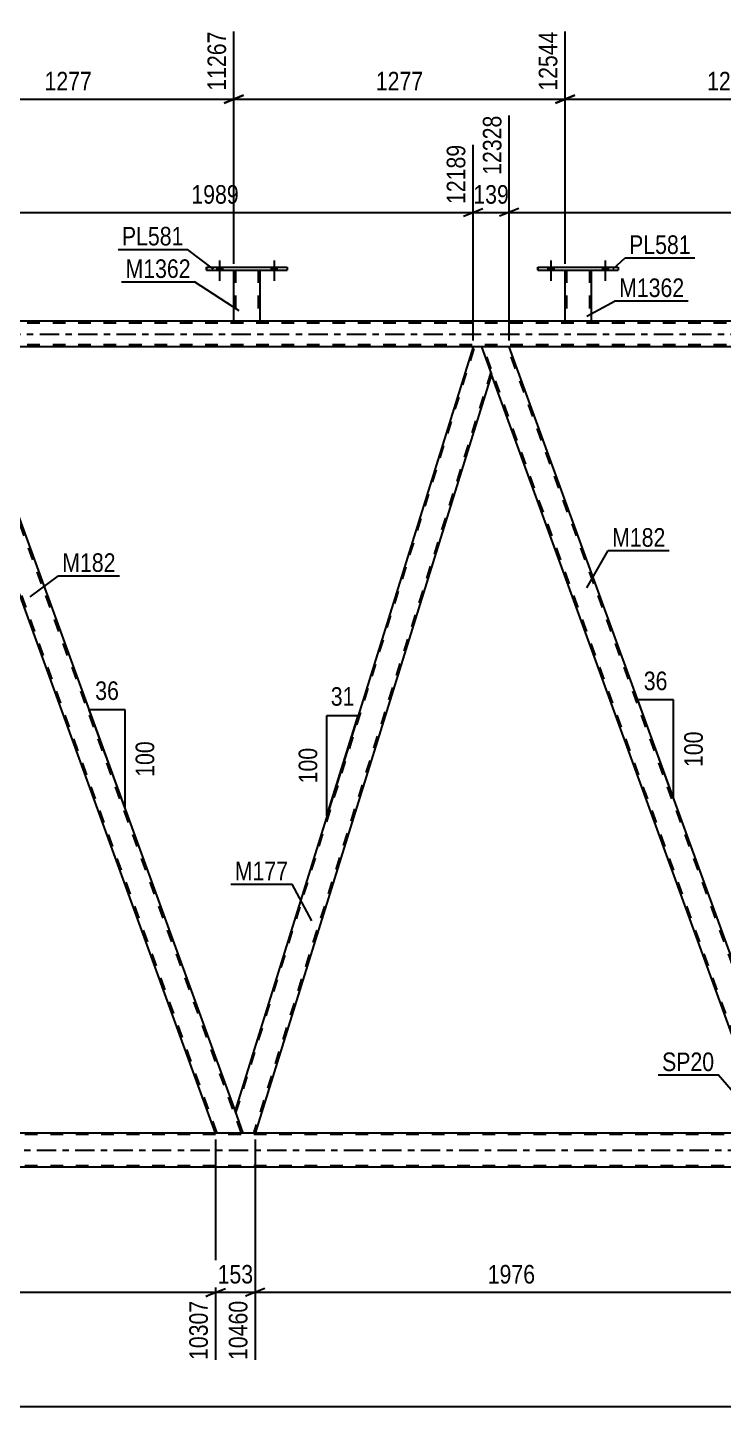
# Model space of a CAD drawing. Header units: millimetres. Extents: x -78 to 763, y -439 to 155.
# Drawn here: x 404.9 to 512.2, y -165.4 to 47.3 of the extents above; entities that cross this region are included whole.
import ezdxf

# ---------------------------------------------------------------- set-up
doc = ezdxf.new("R2010")
doc.units = ezdxf.units.MM
doc.linetypes.add('DXK_LINE_DOT2', pattern=[3.9198, 1.9599, -1.9599])
doc.linetypes.add('DXK_LINE_DOT3', pattern=[5.9187, 2.979, -0.9799, 0.9799, -0.9799])
doc.styles.add('Arial Narrow', font='ARIALN.TTF', dxfattribs={"height": 0.2})

# ---------------------------------------------------------------- blocks, each defined once
blk = doc.blocks.new('Part-800830732-2708 - 2550')
at = {"color": 2, "linetype": 'Continuous'}
for p, q in [((389.78, -2), (393.53, -2)), ((394.04, -2), (393.53, -2)), ((436.89, -119.75), (394.04, -2)), ((433.9, -123.22), (391.33, -6.25))]:
    blk.add_line(p, q, dxfattribs=at)
at = {"color": 7, "linetype": 'DXK_LINE_DOT2'}
for p, q in [((391.33, -6.25), (389.78, -2)), ((434.16, -123.22), (390.04, -2)), ((437.9, -123.22), (393.78, -2)), ((438.16, -123.22), (436.89, -119.75)), ((438.16, -123.22), (433.9, -123.22))]:
    blk.add_line(p, q, dxfattribs=at)
blk = doc.blocks.new('Part-800830732-8460 - 2550')
at = {"color": 2, "linetype": 'Continuous'}
for p, q in [((436.71, 2), (436.71, 9.84)), ((440.71, 9.84), (440.71, 2)), ((440.68, 2), (436.71, 2)), ((440.71, 2), (440.68, 2))]:
    blk.add_line(p, q, dxfattribs=at)
at = {"color": 7, "linetype": 'DXK_LINE_DOT2'}
for p, q in [((436.71, 9.84), (440.71, 9.84)), ((436.71, 9.84), (436.71, 9.84)), ((436.71, 9.84), (436.71, 9.84)), ((436.95, 9.84), (436.95, 2)), ((440.47, 9.84), (440.47, 2)), ((440.71, 9.84), (440.71, 9.84)), ((440.71, 9.84), (440.71, 9.84)), ((440.46, 2), (440.47, 2))]:
    blk.add_line(p, q, dxfattribs=at)
blk = doc.blocks.new('Part-800830732-2729 - 2550')
at = {"color": 7, "linetype": 'DXK_LINE_DOT2'}
for p, q in [((618.49, 1.68), (10.22, 1.68)), ((440.71, 2), (436.71, 2)), ((491.79, 2), (487.79, 2)), ((618.49, -1.68), (10.22, -1.68)), ((479.17, -2), (473.6, -2))]:
    blk.add_line(p, q, dxfattribs=at)
at = {"color": 7, "linetype": 'DXK_LINE_DOT3'}
blk.add_line((10.22, 0), (618.49, 0), dxfattribs=at)
at = {"color": 2, "linetype": 'Continuous'}
for p, q in [((436.71, 2), (389.63, 2)), ((487.79, 2), (440.71, 2)), ((538.88, 2), (491.79, 2)), ((473.6, -2), (394.04, -2)), ((558.73, -2), (479.17, -2))]:
    blk.add_line(p, q, dxfattribs=at)
blk = doc.blocks.new('Part-800830732-2768 - 2550')
at = {"color": 2, "linetype": 'Continuous'}
for p, q in [((514.57, -123.22), (359.51, -123.22)), ((514.57, -128.5), (359.51, -128.5))]:
    blk.add_line(p, q, dxfattribs=at)
at = {"color": 7, "linetype": 'DXK_LINE_DOT2'}
for p, q in [((629.89, -123.46), (21.62, -123.46)), ((629.89, -128.26), (21.62, -128.26))]:
    blk.add_line(p, q, dxfattribs=at)
at = {"color": 7, "linetype": 'DXK_LINE_DOT3'}
blk.add_line((21.62, -125.86), (629.89, -125.86), dxfattribs=at)
blk = doc.blocks.new('Bolt-800830732-8487 - 2550')
at = {"linetype": 'Continuous'}
for points in [[(485.15, 9.84), (486.03, 9.84), (486.03, 10.32), (485.15, 10.32)], [(493.55, 9.84), (494.43, 9.84), (494.43, 10.32), (493.55, 10.32)]]:
    blk.add_hatch(color=1, dxfattribs=at).paths.add_polyline_path(points)
at = {"color": 1, "linetype": 'Continuous'}
for p, q in [((485.59, 11.32), (485.59, 8.2)), ((493.99, 11.32), (493.99, 8.2)), ((485.15, 10.32), (485.15, 9.84)), ((486.03, 10.32), (486.03, 9.84)), ((493.55, 10.32), (493.55, 9.84)), ((494.43, 10.32), (494.43, 9.84))]:
    blk.add_line(p, q, dxfattribs=at)
blk = doc.blocks.new('Part-800830732-2793 - 2550')
at = {"color": 2, "linetype": 'Continuous'}
for p, q in [((473.6, -2), (436.89, -119.75)), ((474.91, -2), (473.6, -2)), ((474.91, -2), (476.46, -6.25)), ((476.46, -6.25), (440, -123.22)), ((438.16, -123.22), (436.89, -119.75))]:
    blk.add_line(p, q, dxfattribs=at)
at = {"color": 7, "linetype": 'DXK_LINE_DOT2'}
for p, q in [((437.03, -120.12), (473.85, -2)), ((476.33, -5.88), (439.75, -123.22)), ((436.89, -119.75), (436.89, -119.75)), ((440, -123.22), (438.16, -123.22))]:
    blk.add_line(p, q, dxfattribs=at)
blk = doc.blocks.new('Part-800830732-2813 - 2550')
at = {"color": 2, "linetype": 'Continuous'}
for p, q in [((478.66, -2), (474.91, -2)), ((479.17, -2), (478.66, -2)), ((521.54, -118.4), (479.17, -2)), ((517.28, -118.4), (476.46, -6.25))]:
    blk.add_line(p, q, dxfattribs=at)
at = {"color": 7, "linetype": 'DXK_LINE_DOT2'}
for p, q in [((474.91, -2), (476.46, -6.25)), ((519.29, -123.22), (475.17, -2)), ((523.04, -123.22), (478.92, -2)), ((519.03, -123.22), (517.28, -118.4)), ((523.29, -123.22), (521.54, -118.4)), ((523.29, -123.22), (519.03, -123.22))]:
    blk.add_line(p, q, dxfattribs=at)
blk = doc.blocks.new('Bolt-800830732-8485 - 2550')
at = {"linetype": 'Continuous'}
for points in [[(434.07, 9.84), (434.95, 9.84), (434.95, 10.32), (434.07, 10.32)], [(442.47, 9.84), (443.35, 9.84), (443.35, 10.32), (442.47, 10.32)]]:
    blk.add_hatch(color=1, dxfattribs=at).paths.add_polyline_path(points)
at = {"color": 1, "linetype": 'Continuous'}
for p, q in [((434.51, 11.32), (434.51, 8.2)), ((442.91, 11.32), (442.91, 8.2)), ((434.07, 10.32), (434.07, 9.84)), ((434.95, 10.32), (434.95, 9.84)), ((442.47, 10.32), (442.47, 9.84)), ((443.35, 10.32), (443.35, 9.84))]:
    blk.add_line(p, q, dxfattribs=at)
blk = doc.blocks.new('Part-800830732-8461 - 2550')
at = {"color": 2, "linetype": 'Continuous'}
for p, q in [((432.51, 9.84), (432.51, 10.32)), ((432.51, 10.32), (432.51, 10.32)), ((432.51, 10.32), (444.91, 10.32)), ((432.51, 9.84), (432.51, 9.84)), ((432.51, 9.84), (444.91, 9.84)), ((444.91, 10.32), (444.91, 9.84))]:
    blk.add_line(p, q, dxfattribs=at)
at = {"color": 7, "linetype": 'DXK_LINE_DOT2'}
for p, q in [((432.51, 10.32), (432.51, 9.84)), ((432.51, 10.32), (432.51, 10.32)), ((432.51, 9.84), (432.51, 9.84)), ((444.91, 10.32), (444.91, 9.84))]:
    blk.add_line(p, q, dxfattribs=at)
blk = doc.blocks.new('Part-800830732-8462 - 2550')
at = {"color": 2, "linetype": 'Continuous'}
for p, q in [((487.79, 2), (487.79, 9.84)), ((491.79, 9.84), (491.79, 2)), ((491.76, 2), (487.79, 2)), ((491.79, 2), (491.76, 2))]:
    blk.add_line(p, q, dxfattribs=at)
at = {"color": 7, "linetype": 'DXK_LINE_DOT2'}
for p, q in [((487.79, 9.84), (491.79, 9.84)), ((487.79, 9.84), (487.79, 9.84)), ((487.79, 9.84), (487.79, 9.84)), ((488.03, 9.84), (488.03, 2)), ((491.55, 9.84), (491.55, 2)), ((491.79, 9.84), (491.79, 9.84)), ((491.79, 9.84), (491.79, 9.84)), ((491.54, 2), (491.55, 2))]:
    blk.add_line(p, q, dxfattribs=at)
blk = doc.blocks.new('Part-800830732-8463 - 2550')
at = {"color": 2, "linetype": 'Continuous'}
for p, q in [((483.59, 9.84), (483.59, 10.32)), ((483.59, 10.32), (483.59, 10.32)), ((483.59, 10.32), (495.99, 10.32)), ((483.59, 9.84), (483.59, 9.84)), ((483.59, 9.84), (495.99, 9.84)), ((495.99, 10.32), (495.99, 9.84))]:
    blk.add_line(p, q, dxfattribs=at)
at = {"color": 7, "linetype": 'DXK_LINE_DOT2'}
for p, q in [((483.59, 10.32), (483.59, 9.84)), ((483.59, 10.32), (483.59, 10.32)), ((483.59, 9.84), (483.59, 9.84)), ((495.99, 10.32), (495.99, 9.84))]:
    blk.add_line(p, q, dxfattribs=at)
blk = doc.blocks.new('Bolt-800830732-8486 - 2550')
at = {"linetype": 'Continuous'}
for points in [[(434.07, 9.84), (434.95, 9.84), (434.95, 10.32), (434.07, 10.32)], [(442.47, 9.84), (443.35, 9.84), (443.35, 10.32), (442.47, 10.32)]]:
    blk.add_hatch(color=1, dxfattribs=at).paths.add_polyline_path(points)
at = {"color": 1, "linetype": 'Continuous'}
for p, q in [((434.51, 11.32), (434.51, 8.2)), ((442.91, 11.32), (442.91, 8.2)), ((434.07, 10.32), (434.07, 9.84)), ((434.95, 10.32), (434.95, 9.84)), ((442.47, 10.32), (442.47, 9.84)), ((443.35, 10.32), (443.35, 9.84))]:
    blk.add_line(p, q, dxfattribs=at)
blk = doc.blocks.new('Bolt-800830732-8488 - 2550')
at = {"linetype": 'Continuous'}
for points in [[(485.15, 9.84), (486.03, 9.84), (486.03, 10.32), (485.15, 10.32)], [(493.55, 9.84), (494.43, 9.84), (494.43, 10.32), (493.55, 10.32)]]:
    blk.add_hatch(color=1, dxfattribs=at).paths.add_polyline_path(points)
at = {"color": 1, "linetype": 'Continuous'}
for p, q in [((485.59, 11.32), (485.59, 8.2)), ((493.99, 11.32), (493.99, 8.2)), ((485.15, 10.32), (485.15, 9.84)), ((486.03, 10.32), (486.03, 9.84)), ((493.55, 10.32), (493.55, 9.84)), ((494.43, 10.32), (494.43, 9.84))]:
    blk.add_line(p, q, dxfattribs=at)
blk = doc.blocks.new('StraightDimension-800830732-3540 - 2550')
at = {"color": 7, "linetype": 'Continuous'}
for p, q in [((479.17, -1), (479.17, 33.69)), ((473.6, -1), (473.6, 29.19)), ((472.1, 18.15), (475.1, 19.35)), ((480.67, 19.35), (477.67, 18.15)), ((473.6, 18.75), (479.17, 18.75))]:
    blk.add_line(p, q, dxfattribs=at)
at = {"color": 0}
blk.add_wipeout([(479.73, 19.5), (479.73, 23.7), (473.04, 23.7), (473.04, 19.5)], dxfattribs=at)
at = {"color": 0, "linetype": 'Continuous'}
blk.add_wipeout([(478.57, 34.29), (474.37, 34.29), (474.37, 23.95), (478.57, 23.95)], dxfattribs=at)
at = {"color": 3, "linetype": 'Continuous', "style": 'Arial Narrow'}
blk.add_text('12328', height=2.863, rotation=90.0002, dxfattribs=at).set_placement((477.97, 24.55))
at = {"color": 3, "style": 'Arial Narrow'}
blk.add_text('139', height=2.863, dxfattribs=at).set_placement((473.64, 20.1))
blk = doc.blocks.new('AngleDimension-800830732-13798 - 2550')
at = {"color": 7, "linetype": 'Continuous'}
for p, q in [((416.98, -65.03), (414.39, -57.93)), ((419.93, -57.93), (414.39, -57.93)), ((419.93, -73.15), (414.39, -57.93)), ((419.93, -73.15), (419.93, -57.93))]:
    blk.add_line(p, q, dxfattribs=at)
at = {"color": 0}
for points in [[(419.59, -57.03), (419.59, -52.83), (414.74, -52.83), (414.74, -57.03)], [(425.03, -62.2), (420.83, -62.2), (420.83, -68.88), (425.03, -68.88)]]:
    blk.add_wipeout(points, dxfattribs=at)
at = {"color": 3, "style": 'Arial Narrow'}
blk.add_text('36', height=2.863, dxfattribs=at).set_placement((415.34, -56.43))
blk.add_text('100', height=2.863, rotation=90.0002, dxfattribs=at).set_placement((424.43, -68.28))
blk = doc.blocks.new('StraightDimension-800830732-3516 - 2550')
at = {"color": 7, "linetype": 'Continuous'}
for p, q in [((394.04, -1), (394.04, 33.69)), ((473.6, -1), (473.6, 29.19)), ((395.54, 19.35), (392.54, 18.15)), ((472.1, 18.15), (475.1, 19.35)), ((394.04, 18.75), (473.6, 18.75))]:
    blk.add_line(p, q, dxfattribs=at)
at = {"color": 0, "linetype": 'Continuous'}
blk.add_wipeout([(473, 29.79), (468.8, 29.79), (468.8, 19.45), (473, 19.45)], dxfattribs=at)
at = {"color": 0}
blk.add_wipeout([(438.07, 19.5), (438.07, 23.7), (429.56, 23.7), (429.56, 19.5)], dxfattribs=at)
at = {"color": 3, "linetype": 'Continuous', "style": 'Arial Narrow'}
blk.add_text('12189', height=2.863, rotation=90.0002, dxfattribs=at).set_placement((472.4, 20.05))
at = {"color": 3, "style": 'Arial Narrow'}
blk.add_text('1989', height=2.863, dxfattribs=at).set_placement((430.16, 20.1))
blk = doc.blocks.new('StraightDimension-800830732-3564 - 2550')
at = {"color": 7, "linetype": 'Continuous'}
for p, q in [((479.17, -1), (479.17, 33.69)), ((558.73, -1), (558.73, 29.19)), ((480.67, 19.35), (477.67, 18.15)), ((557.23, 18.15), (560.23, 19.35)), ((479.17, 18.75), (558.73, 18.75))]:
    blk.add_line(p, q, dxfattribs=at)
at = {"color": 0, "linetype": 'Continuous'}
blk.add_wipeout([(558.13, 29.79), (553.93, 29.79), (553.93, 19.45), (558.13, 19.45)], dxfattribs=at)
at = {"color": 0}
blk.add_wipeout([(523.21, 19.5), (523.21, 23.7), (514.69, 23.7), (514.69, 19.5)], dxfattribs=at)
at = {"color": 3, "linetype": 'Continuous', "style": 'Arial Narrow'}
blk.add_text('14317', height=2.863, rotation=90.0002, dxfattribs=at).set_placement((557.53, 20.05))
at = {"color": 3, "style": 'Arial Narrow'}
blk.add_text('1989', height=2.863, dxfattribs=at).set_placement((515.29, 20.1))
blk = doc.blocks.new('StraightDimension-800830732-3056 - 2550')
at = {"color": 7, "linetype": 'Continuous'}
for p, q in [((354.87, -124.22), (354.87, -156.38)), ((433.9, -124.22), (433.9, -158.21)), ((356.37, -147.17), (353.37, -148.37)), ((354.87, -147.77), (433.9, -147.77)), ((432.4, -148.37), (435.4, -147.17))]:
    blk.add_line(p, q, dxfattribs=at)
at = {"color": 0}
blk.add_wipeout([(398.64, -147.02), (398.64, -142.82), (390.13, -142.82), (390.13, -147.02)], dxfattribs=at)
at = {"color": 0, "linetype": 'Continuous'}
blk.add_wipeout([(433.3, -148.47), (429.1, -148.47), (429.1, -158.81), (433.3, -158.81)], dxfattribs=at)
at = {"color": 3, "style": 'Arial Narrow'}
blk.add_text('1976', height=2.863, dxfattribs=at).set_placement((390.73, -146.42))
at = {"color": 3, "linetype": 'Continuous', "style": 'Arial Narrow'}
blk.add_text('10307', height=2.863, rotation=90.0002, dxfattribs=at).set_placement((432.7, -158.21))
blk = doc.blocks.new('StraightDimension-800830732-3080 - 2550')
at = {"color": 7, "linetype": 'Continuous'}
for p, q in [((433.9, -124.22), (433.9, -158.21)), ((440, -124.22), (440, -158.21)), ((432.4, -148.37), (435.4, -147.17)), ((433.9, -147.77), (440, -147.77)), ((441.5, -147.17), (438.5, -148.37))]:
    blk.add_line(p, q, dxfattribs=at)
at = {"color": 0}
blk.add_wipeout([(440.29, -147.02), (440.29, -142.82), (433.61, -142.82), (433.61, -147.02)], dxfattribs=at)
at = {"color": 0, "linetype": 'Continuous'}
blk.add_wipeout([(439.4, -148.47), (435.2, -148.47), (435.2, -158.81), (439.4, -158.81)], dxfattribs=at)
at = {"color": 3, "style": 'Arial Narrow'}
blk.add_text('153', height=2.863, dxfattribs=at).set_placement((434.21, -146.42))
at = {"color": 3, "linetype": 'Continuous', "style": 'Arial Narrow'}
blk.add_text('10460', height=2.863, rotation=90.0002, dxfattribs=at).set_placement((438.8, -158.21))
blk = doc.blocks.new('AngleDimension-800830732-13826 - 2550')
at = {"color": 7, "linetype": 'Continuous'}
for p, q in [((501.88, -64.38), (498.98, -56.42)), ((504.52, -56.42), (498.98, -56.42)), ((504.52, -71.64), (498.98, -56.42)), ((504.52, -71.64), (504.52, -56.42))]:
    blk.add_line(p, q, dxfattribs=at)
at = {"color": 0}
for points in [[(504.18, -55.52), (504.18, -51.32), (499.32, -51.32), (499.32, -55.52)], [(509.62, -60.69), (505.42, -60.69), (505.42, -67.37), (509.62, -67.37)]]:
    blk.add_wipeout(points, dxfattribs=at)
at = {"color": 3, "style": 'Arial Narrow'}
blk.add_text('36', height=2.863, dxfattribs=at).set_placement((499.92, -54.92))
blk.add_text('100', height=2.863, rotation=90.0002, dxfattribs=at).set_placement((509.02, -66.77))
blk = doc.blocks.new('StraightDimension-800830732-3104 - 2550')
at = {"color": 7, "linetype": 'Continuous'}
for p, q in [((440, -124.22), (440, -158.21)), ((519.03, -124.22), (519.03, -158.21)), ((441.5, -147.17), (438.5, -148.37)), ((440, -147.77), (519.03, -147.77)), ((517.53, -148.37), (520.53, -147.17))]:
    blk.add_line(p, q, dxfattribs=at)
at = {"color": 0}
blk.add_wipeout([(483.77, -147.02), (483.77, -142.82), (475.26, -142.82), (475.26, -147.02)], dxfattribs=at)
at = {"color": 0, "linetype": 'Continuous'}
blk.add_wipeout([(518.43, -148.47), (514.23, -148.47), (514.23, -158.81), (518.43, -158.81)], dxfattribs=at)
at = {"color": 3, "style": 'Arial Narrow'}
blk.add_text('1976', height=2.863, dxfattribs=at).set_placement((475.86, -146.42))
at = {"color": 3, "linetype": 'Continuous', "style": 'Arial Narrow'}
blk.add_text('12435', height=2.863, rotation=90.0002, dxfattribs=at).set_placement((517.83, -158.21))
blk = doc.blocks.new('StraightDimension-800830732-13132 - 2550')
at = {"color": 7, "linetype": 'Continuous'}
for p, q in [((487.79, 10.84), (487.79, 46.66)), ((538.88, 10.84), (538.88, 46.66)), ((489.29, 36.82), (486.29, 35.62)), ((487.79, 36.22), (538.88, 36.22)), ((537.38, 35.62), (540.38, 36.82))]:
    blk.add_line(p, q, dxfattribs=at)
at = {"color": 0, "linetype": 'Continuous'}
blk.add_wipeout([(538.28, 47.26), (534.08, 47.26), (534.08, 36.92), (538.28, 36.92)], dxfattribs=at)
at = {"color": 0}
blk.add_wipeout([(517.59, 36.97), (517.59, 41.17), (509.08, 41.17), (509.08, 36.97)], dxfattribs=at)
at = {"color": 3, "linetype": 'Continuous', "style": 'Arial Narrow'}
blk.add_text('13821', height=2.863, rotation=90.0002, dxfattribs=at).set_placement((537.68, 37.52))
at = {"color": 3, "style": 'Arial Narrow'}
blk.add_text('1277', height=2.863, dxfattribs=at).set_placement((509.68, 37.57))
blk = doc.blocks.new('StraightDimension-800830732-3249 - 2550')
at = {"color": 7, "linetype": 'Continuous'}
blk.add_line((-0.64, -165.37), (640.75, -165.37), dxfattribs=at)
blk = doc.blocks.new('StraightDimension-800830732-13133 - 2550')
at = {"color": 7, "linetype": 'Continuous'}
for p, q in [((436.71, 10.84), (436.71, 46.66)), ((487.79, 10.84), (487.79, 46.66)), ((438.21, 36.82), (435.21, 35.62)), ((436.71, 36.22), (487.79, 36.22)), ((486.29, 35.62), (489.29, 36.82))]:
    blk.add_line(p, q, dxfattribs=at)
at = {"color": 0, "linetype": 'Continuous'}
blk.add_wipeout([(487.19, 47.26), (482.99, 47.26), (482.99, 36.92), (487.19, 36.92)], dxfattribs=at)
at = {"color": 0}
blk.add_wipeout([(466.51, 36.97), (466.51, 41.17), (458, 41.17), (458, 36.97)], dxfattribs=at)
at = {"color": 3, "linetype": 'Continuous', "style": 'Arial Narrow'}
blk.add_text('12544', height=2.863, rotation=90.0002, dxfattribs=at).set_placement((486.59, 37.52))
at = {"color": 3, "style": 'Arial Narrow'}
blk.add_text('1277', height=2.863, dxfattribs=at).set_placement((458.6, 37.57))
blk = doc.blocks.new('StraightDimension-800830732-13134 - 2550')
at = {"color": 7, "linetype": 'Continuous'}
for p, q in [((385.63, 10.84), (385.63, 44.83)), ((436.71, 10.84), (436.71, 46.66)), ((387.13, 36.82), (384.13, 35.62)), ((385.63, 36.22), (436.71, 36.22)), ((435.21, 35.62), (438.21, 36.82))]:
    blk.add_line(p, q, dxfattribs=at)
at = {"color": 0, "linetype": 'Continuous'}
blk.add_wipeout([(436.11, 47.26), (431.91, 47.26), (431.91, 36.92), (436.11, 36.92)], dxfattribs=at)
at = {"color": 0}
blk.add_wipeout([(415.43, 36.97), (415.43, 41.17), (406.92, 41.17), (406.92, 36.97)], dxfattribs=at)
at = {"color": 3, "linetype": 'Continuous', "style": 'Arial Narrow'}
blk.add_text('11267', height=2.863, rotation=90.0002, dxfattribs=at).set_placement((435.51, 37.52))
at = {"color": 3, "style": 'Arial Narrow'}
blk.add_text('1277', height=2.863, dxfattribs=at).set_placement((407.52, 37.57))
blk = doc.blocks.new('AngleDimension-800830732-13812 - 2550')
at = {"color": 7, "linetype": 'Continuous'}
for p, q in [((451.07, -58.82), (455.89, -58.82)), ((451.07, -74.28), (455.89, -58.82)), ((451.07, -74.28), (451.07, -58.82)), ((453.44, -66.67), (455.89, -58.82))]:
    blk.add_line(p, q, dxfattribs=at)
at = {"color": 0}
for points in [[(455.9, -57.92), (455.9, -53.72), (451.05, -53.72), (451.05, -57.92)], [(450.17, -63.21), (445.97, -63.21), (445.97, -69.89), (450.17, -69.89)]]:
    blk.add_wipeout(points, dxfattribs=at)
at = {"color": 3, "style": 'Arial Narrow'}
blk.add_text('31', height=2.863, dxfattribs=at).set_placement((451.65, -57.32))
blk.add_text('100', height=2.863, rotation=90.0002, dxfattribs=at).set_placement((449.57, -69.29))
blk = doc.blocks.new('Mark-800830732-13573 - 2550')
at = {"color": 0}
blk.add_wipeout([(506.18, 5.71), (506.18, 8.71), (496.12, 8.71), (496.12, 5.71)], dxfattribs=at)
blk.add_wipeout([(506.18, 5.71), (506.18, 8.71), (496.12, 8.71), (496.12, 5.71)], dxfattribs=at)
at = {"color": 30, "linetype": 'Continuous'}
for p, q in [((491.12, 2.76), (495.52, 5.11)), ((495.52, 5.11), (506.78, 5.11))]:
    blk.add_line(p, q, dxfattribs=at)
at = {"color": 3, "style": 'Arial Narrow'}
blk.add_text('M1362', height=2.863, dxfattribs=at).set_placement((496.12, 5.71))
blk = doc.blocks.new('Mark-800830732-2704 - 2550')
at = {"color": 0}
blk.add_wipeout([(418.48, -36.68), (418.48, -33.68), (410.26, -33.68), (410.26, -36.68)], dxfattribs=at)
blk.add_wipeout([(418.48, -36.68), (418.48, -33.68), (410.26, -33.68), (410.26, -36.68)], dxfattribs=at)
at = {"color": 30, "linetype": 'Continuous'}
for p, q in [((405.33, -40.55), (409.66, -37.28)), ((409.66, -37.28), (419.08, -37.28))]:
    blk.add_line(p, q, dxfattribs=at)
at = {"color": 3, "style": 'Arial Narrow'}
blk.add_text('M182', height=2.863, dxfattribs=at).set_placement((410.26, -36.68))
blk = doc.blocks.new('Mark-800830732-13576 - 2550')
at = {"color": 0}
blk.add_wipeout([(507.17, 12.35), (507.17, 15.35), (497.66, 15.35), (497.66, 12.35)], dxfattribs=at)
blk.add_wipeout([(507.17, 12.35), (507.17, 15.35), (497.66, 15.35), (497.66, 12.35)], dxfattribs=at)
at = {"color": 30, "linetype": 'Continuous'}
for p, q in [((495.2, 10.04), (497.06, 11.75)), ((497.06, 11.75), (507.77, 11.75))]:
    blk.add_line(p, q, dxfattribs=at)
at = {"color": 3, "style": 'Arial Narrow'}
blk.add_text('PL581', height=2.863, dxfattribs=at).set_placement((497.66, 12.35))
blk = doc.blocks.new('Mark-800830732-2789 - 2550')
at = {"color": 0}
blk.add_wipeout([(445.09, -84.23), (445.09, -81.23), (436.86, -81.23), (436.86, -84.23)], dxfattribs=at)
blk.add_wipeout([(445.09, -84.23), (445.09, -81.23), (436.86, -81.23), (436.86, -84.23)], dxfattribs=at)
at = {"color": 30, "linetype": 'Continuous'}
for p in [(436.26, -84.83), (448.76, -90.5)]:
    blk.add_line(p, (445.69, -84.83), dxfattribs=at)
at = {"color": 3, "style": 'Arial Narrow'}
blk.add_text('M177', height=2.863, dxfattribs=at).set_placement((436.86, -84.23))
blk = doc.blocks.new('Mark-800830732-2809 - 2550')
at = {"color": 0}
blk.add_wipeout([(503.26, -32.8), (503.26, -29.8), (495.04, -29.8), (495.04, -32.8)], dxfattribs=at)
blk.add_wipeout([(503.26, -32.8), (503.26, -29.8), (495.04, -29.8), (495.04, -32.8)], dxfattribs=at)
at = {"color": 30, "linetype": 'Continuous'}
for p, q in [((491.15, -39.15), (494.44, -33.4)), ((494.44, -33.4), (503.86, -33.4))]:
    blk.add_line(p, q, dxfattribs=at)
at = {"color": 3, "style": 'Arial Narrow'}
blk.add_text('M182', height=2.863, dxfattribs=at).set_placement((495.04, -32.8))
blk = doc.blocks.new('Mark-800830732-2821 - 2550')
at = {"color": 0}
blk.add_wipeout([(510.78, -113.66), (510.78, -110.66), (502.74, -110.66), (502.74, -113.66)], dxfattribs=at)
blk.add_wipeout([(510.78, -113.66), (510.78, -110.66), (502.74, -110.66), (502.74, -113.66)], dxfattribs=at)
at = {"color": 30, "linetype": 'Continuous'}
for p in [(502.14, -114.26), (515.73, -119.2)]:
    blk.add_line(p, (511.38, -114.26), dxfattribs=at)
at = {"color": 3, "style": 'Arial Narrow'}
blk.add_text('SP20', height=2.863, dxfattribs=at).set_placement((502.74, -113.66))
blk = doc.blocks.new('Mark-800830732-13565 - 2550')
at = {"color": 0}
blk.add_wipeout([(430.06, 8.65), (430.06, 11.65), (420.01, 11.65), (420.01, 8.65)], dxfattribs=at)
blk.add_wipeout([(430.06, 8.65), (430.06, 11.65), (420.01, 11.65), (420.01, 8.65)], dxfattribs=at)
at = {"color": 30, "linetype": 'Continuous'}
for p in [(419.41, 8.05), (437.53, 3.58)]:
    blk.add_line(p, (430.66, 8.05), dxfattribs=at)
at = {"color": 3, "style": 'Arial Narrow'}
blk.add_text('M1362', height=2.863, dxfattribs=at).set_placement((420.01, 8.65))
blk = doc.blocks.new('Mark-800830732-13568 - 2550')
at = {"color": 0}
blk.add_wipeout([(428.96, 13.66), (428.96, 16.66), (419.45, 16.66), (419.45, 13.66)], dxfattribs=at)
blk.add_wipeout([(428.96, 13.66), (428.96, 16.66), (419.45, 16.66), (419.45, 13.66)], dxfattribs=at)
at = {"color": 30, "linetype": 'Continuous'}
for p in [(418.85, 13.06), (433.56, 9.99)]:
    blk.add_line(p, (429.56, 13.06), dxfattribs=at)
at = {"color": 3, "style": 'Arial Narrow'}
blk.add_text('PL581', height=2.863, dxfattribs=at).set_placement((419.45, 13.66))

msp = doc.modelspace()

# ---------------------------------------------------------------- block references
for name in ['Bolt-800830732-8485 - 2550', 'Bolt-800830732-8486 - 2550', 'Bolt-800830732-8487 - 2550', 'Bolt-800830732-8488 - 2550', 'Part-800830732-8461 - 2550', 'Part-800830732-8460 - 2550', 'Part-800830732-8463 - 2550', 'Part-800830732-8462 - 2550', 'Part-800830732-2729 - 2550', 'Part-800830732-2708 - 2550', 'Part-800830732-2793 - 2550', 'Part-800830732-2813 - 2550', 'Part-800830732-2768 - 2550']:
    msp.add_blockref(name, (0, 0))

# ---------------------------------------------------------------- next in the draw order: block references
for name in ['StraightDimension-800830732-3540 - 2550', 'AngleDimension-800830732-13798 - 2550', 'AngleDimension-800830732-13826 - 2550', 'StraightDimension-800830732-3056 - 2550']:
    msp.add_blockref(name, (0, 0))

# ---------------------------------------------------------------- next in the draw order: block references
for name in ['StraightDimension-800830732-3516 - 2550', 'StraightDimension-800830732-3564 - 2550', 'StraightDimension-800830732-3080 - 2550']:
    msp.add_blockref(name, (0, 0))

# ---------------------------------------------------------------- next in the draw order: block references
for name in ['StraightDimension-800830732-13132 - 2550', 'Mark-800830732-13573 - 2550', 'StraightDimension-800830732-3104 - 2550']:
    msp.add_blockref(name, (0, 0))

# ---------------------------------------------------------------- next in the draw order: block references
for name in ['StraightDimension-800830732-13133 - 2550', 'Mark-800830732-13576 - 2550', 'StraightDimension-800830732-3249 - 2550']:
    msp.add_blockref(name, (0, 0))

# ---------------------------------------------------------------- next in the draw order: block references
for name in ['StraightDimension-800830732-13134 - 2550', 'Mark-800830732-2809 - 2550', 'Mark-800830732-2704 - 2550', 'AngleDimension-800830732-13812 - 2550', 'Mark-800830732-2789 - 2550', 'Mark-800830732-2821 - 2550']:
    msp.add_blockref(name, (0, 0))

# ---------------------------------------------------------------- next in the draw order: block references
msp.add_blockref('Mark-800830732-13565 - 2550', (0, 0))

# ---------------------------------------------------------------- next in the draw order: block references
msp.add_blockref('Mark-800830732-13568 - 2550', (0, 0))

doc.saveas('drawing.dxf')
